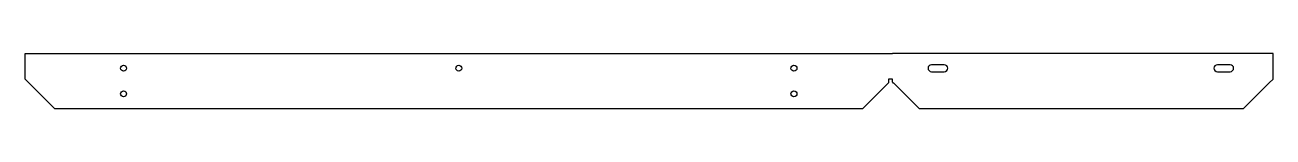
# Model space of a CAD drawing. Header units: millimetres. Extents: x -159 to 1107, y 237 to 293.
import ezdxf

# ---------------------------------------------------------------- set-up
doc = ezdxf.new("R2010")
doc.units = ezdxf.units.MM
doc.layers.add('CANTONEIRA_LATER', color=7, linetype='Continuous')
doc.layers.add('Default', color=7, linetype='Continuous')

# ---------------------------------------------------------------- blocks, each defined once
blk = doc.blocks.new('SE')
at = {"layer": 'CANTONEIRA_LATER', "color": 7, "linetype": 'Continuous'}
for p, q in [((-158.6, 293.3), (717.4, 293.3)), ((-158.6, 267.3), (-158.6, 293.3)), ((717.4, 293.3), (721.4, 293.3)), ((1107.4, 293.3), (721.4, 293.3)), ((1107.4, 267.3), (1107.4, 293.3)), ((773.9, 281.8), (760.9, 281.8)), ((1063.9, 281.8), (1050.9, 281.8)), ((717.4, 267.3), (717.4, 263.3)), ((721.4, 267.3), (717.4, 267.3)), ((721.4, 264), (721.4, 267.3)), ((760.9, 274.8), (773.9, 274.8)), ((1050.9, 274.8), (1063.9, 274.8)), ((-154.6, 263.3), (-128.6, 237.3)), ((691.4, 237.3), (717.4, 263.3)), ((722.4, 263.3), (748.4, 237.3)), ((1077.4, 237.3), (1103.4, 263.3)), ((-128.6, 237.3), (691.4, 237.3)), ((748.4, 237.3), (1077.4, 237.3))]:
    blk.add_line(p, q, dxfattribs=at)
for centre in [(-58.6, 278.3), (281.4, 278.3), (621.4, 278.3), (-58.6, 252.3), (621.4, 252.3)]:
    blk.add_circle(centre, 3, dxfattribs=at)
for centre, start, end in [((760.9, 278.3), 90, 270), ((773.9, 278.3), 270, 90), ((1050.9, 278.3), 90, 270), ((1063.9, 278.3), 270, 90)]:
    blk.add_arc(centre, 3.5, start, end, dxfattribs=at)
blk.add_open_spline([(721.4, 264), (721.7, 263.7), (722, 263.5), (722.4, 263.3)], degree=3, dxfattribs=at)

msp = doc.modelspace()

# ---------------------------------------------------------------- linework, layer by layer
at = {"layer": 'Default', "color": 7, "linetype": 'Continuous'}
for p, q in [((-154.6, 263.3), (-158.6, 267.3)), ((1103.4, 263.3), (1107.4, 267.3))]:
    msp.add_line(p, q, dxfattribs=at)

# ---------------------------------------------------------------- block references
at = {"layer": 'Default'}
msp.add_blockref('SE', (0, 0), dxfattribs=at)

doc.saveas('drawing.dxf')
